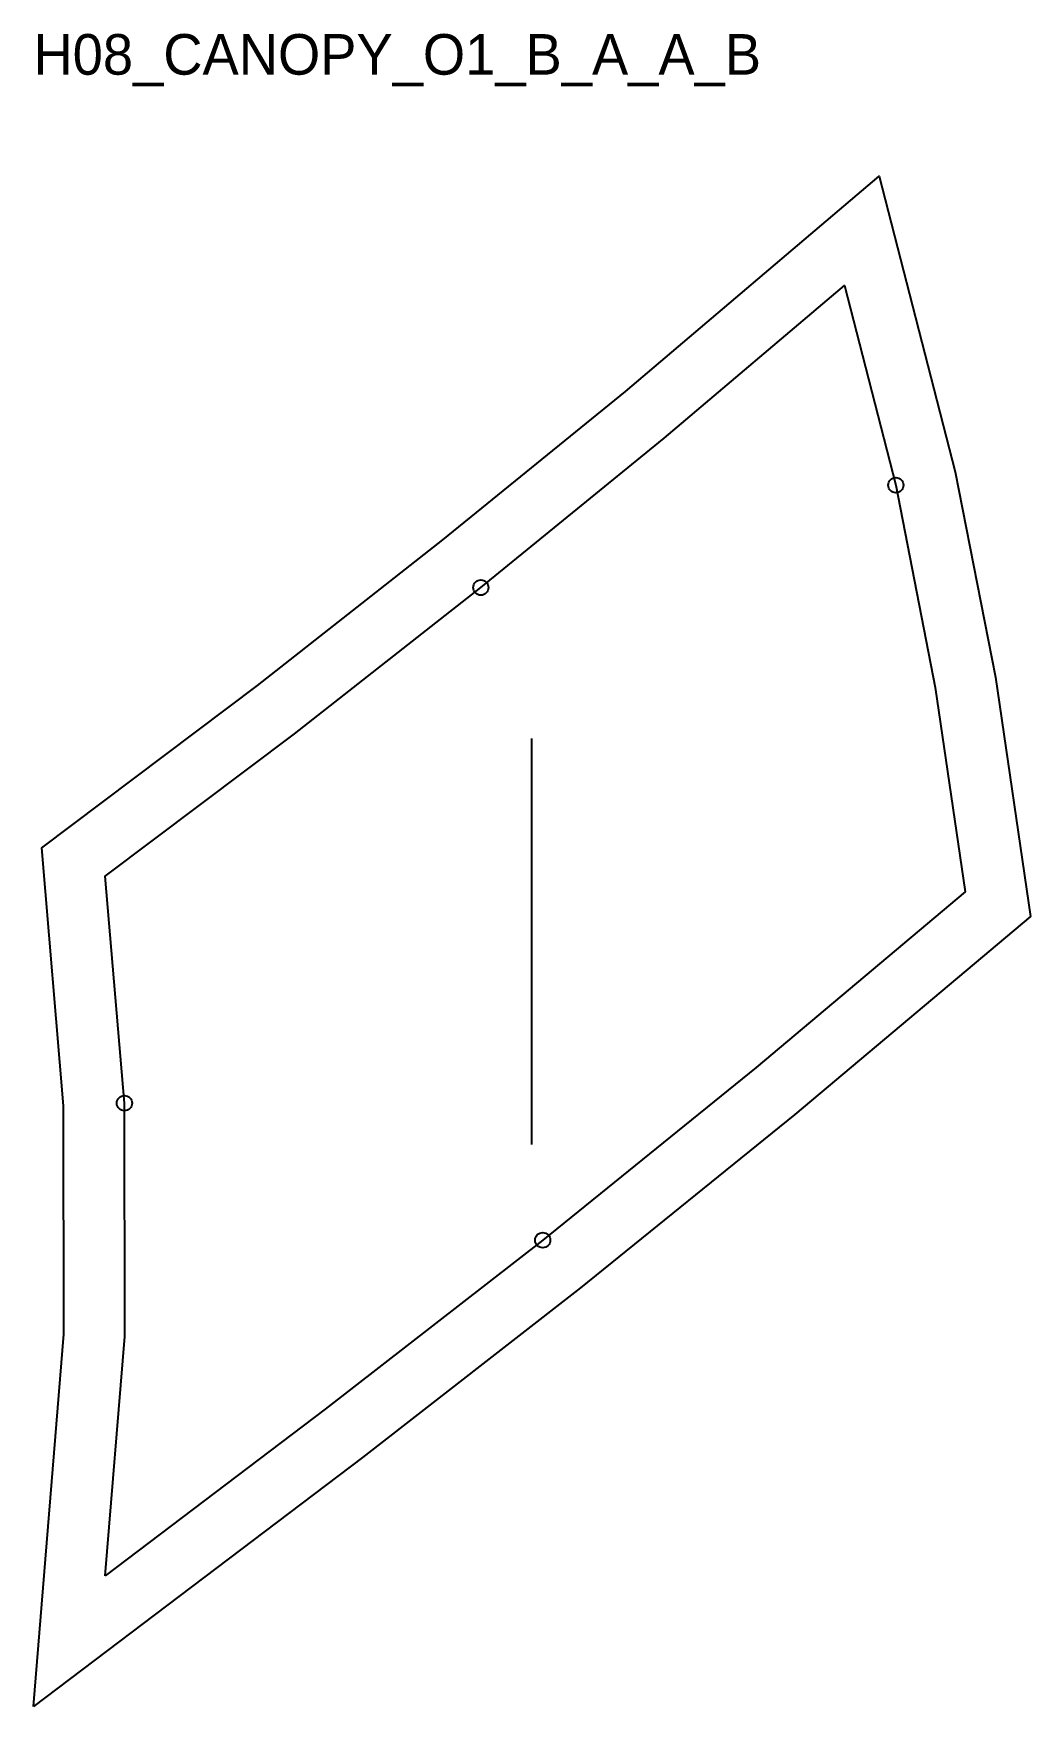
# Model space of a CAD drawing. Header units: millimetres. Extents: x -14 to 182, y -26 to 304.
import ezdxf

# ---------------------------------------------------------------- set-up
doc = ezdxf.new("R2010")
doc.units = ezdxf.units.MM
for name, color, linetype in [('CUT', 1, 'Continuous'), ('GRAIN', 3, 'Continuous'), ('ID', 7, 'Continuous'), ('NOTCH', 2, 'Continuous'), ('SEAM', 5, 'Continuous')]:
    doc.layers.add(name, color=color, linetype=linetype)

msp = doc.modelspace()

# ---------------------------------------------------------------- linework, layer by layer
at = {"layer": 'CUT'}
msp.add_lwpolyline([(-14.15, -25.76), (-8.15, 47.6), (-8.23, 92.62), (-12.51, 143.44), (29.95, 175.44), (66.47, 204.11), (102.43, 233.37), (152.39, 275.79), (167.41, 217.56), (175.3, 177.09), (182.23, 129.92), (135.82, 90.92), (93.61, 56.74), (50.64, 23.29), (-14.15, -25.76)], close=True, dxfattribs=at)
at = {"layer": 'GRAIN'}
msp.add_line((84.04, 85.01), (84.04, 165.01), dxfattribs=at)
at = {"layer": 'NOTCH'}
for centre in [(155.7, 214.91), (73.96, 194.73), (3.77, 93.13), (86.15, 66.14)]:
    msp.add_circle(centre, 1.5, dxfattribs=at)
at = {"layer": 'SEAM'}
msp.add_lwpolyline([(0, 0), (3.85, 47.12), (3.77, 93.13), (0, 137.84), (37.27, 165.93), (73.96, 194.73), (110.1, 224.14), (145.56, 254.25), (155.7, 214.91), (163.47, 175.06), (169.38, 134.8), (128.18, 100.17), (86.15, 66.14), (43.33, 32.81)], close=True, dxfattribs=at)

# ---------------------------------------------------------------- texts
at = {"layer": 'ID'}
msp.add_text('H08_CANOPY_O1_B_A_A_B', height=8, dxfattribs=at).set_placement((-14.15, 295.79))

doc.saveas('drawing.dxf')
